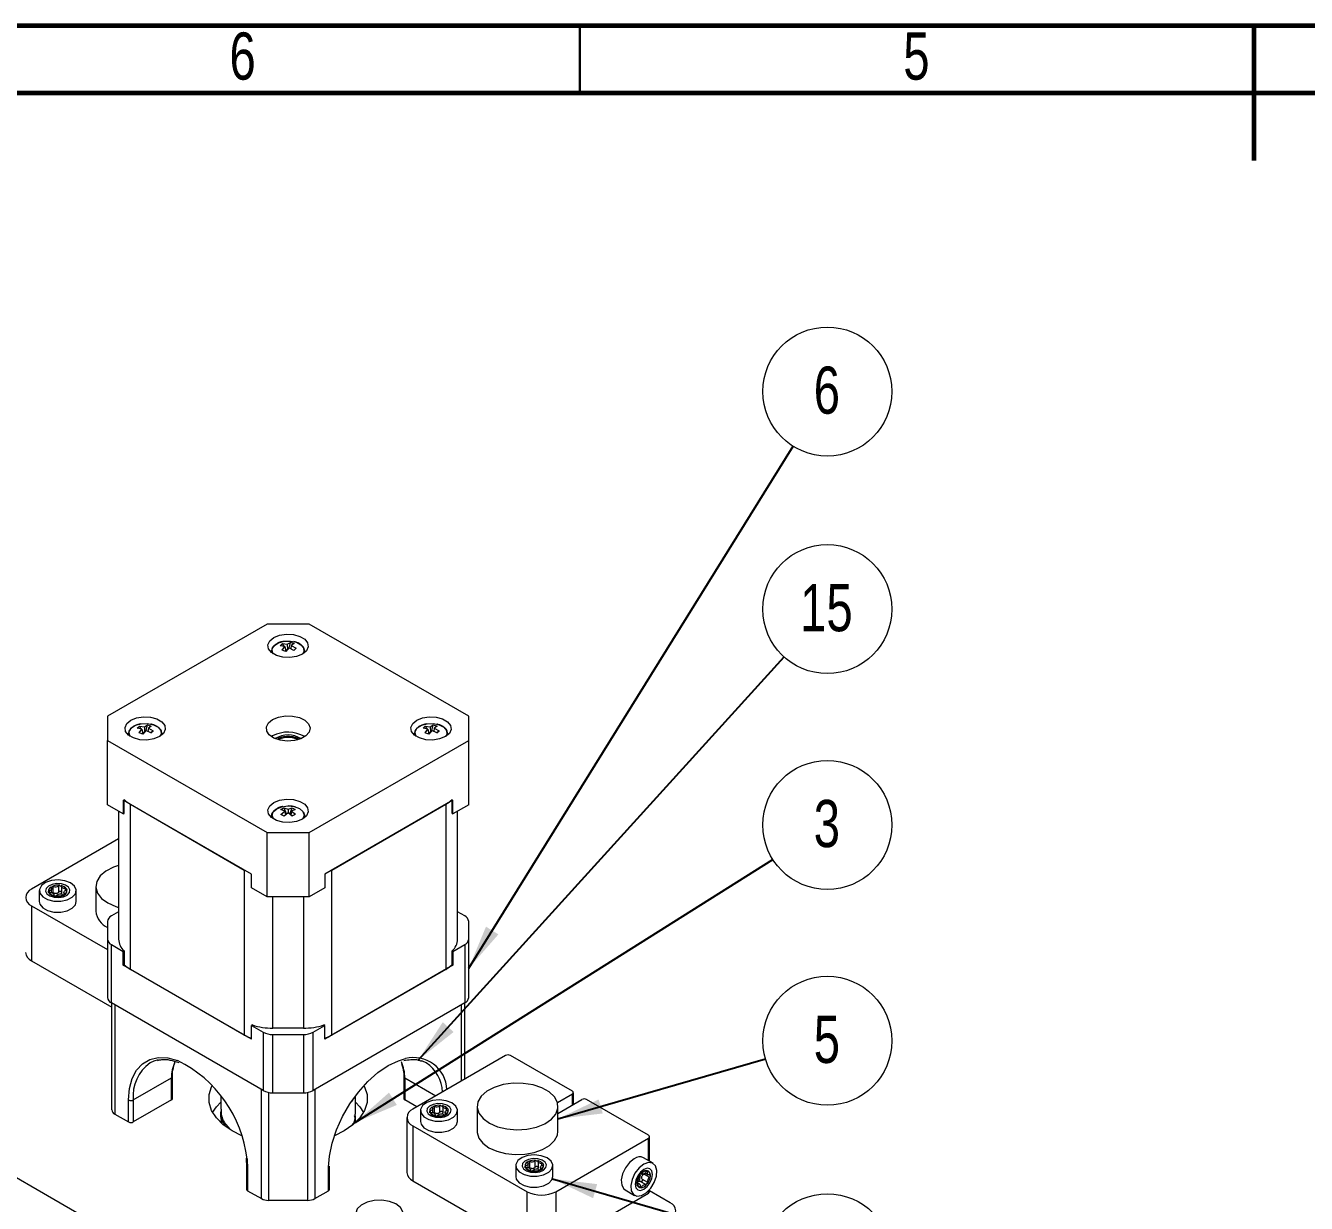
# Model space of a CAD drawing. Header units: millimetres. Extents: x 15 to 415, y 5 to 292.
# Drawn here: x 123.9 to 218.9, y 204.6 to 292 of the extents above; entities that cross this region are included whole.
import ezdxf

# ---------------------------------------------------------------- set-up
doc = ezdxf.new("R2010")
doc.units = ezdxf.units.MM
doc.styles.add('SLDTEXTSTYLE0', font='TXT', dxfattribs={"width": 0.75})
doc.dimstyles.new('SLDDIMSTYLE0', dxfattribs={"dimtxt": 0.18, "dimasz": 3.302, "dimexe": 0, "dimexo": 0.0625, "dimgap": 0, "dimtad": 0, "dimtih": 1, "dimtoh": 1, "dimdec": 0, "dimrnd": 1e-09, "dimzin": 0, "dimdsep": 46, "dimtxsty": 'Standard', "dimsah": 1, "dimcen": 0.09, "dimadec": 0, "dimazin": 0, "dimtfac": 3.302, "dimtdec": 0, "dimtofl": 0, "dimtmove": 0, "dimatfit": 3, "dimfxl": 1, "dimfrac": 2, "dimtolj": 1, "dimtzin": 0, "dimarcsym": 0})

# ---------------------------------------------------------------- blocks, each defined once
blk = doc.blocks.new('SW_NOTE_2')
at = {"color": 0, "linetype": 'Continuous', "lineweight": 0}
blk.add_circle((2.527, 4.065), 4.786, dxfattribs=at)
at = {"color": 0, "linetype": 'Continuous', "lineweight": 0, "insert": (2.492, 5.92), "char_height": 3.5, "attachment_point": 2, "style": 'SLDTEXTSTYLE0'}
blk.add_mtext('6', dxfattribs=at)
blk = doc.blocks.new('SW_NOTE_3')
at = {"color": 0, "linetype": 'Continuous', "lineweight": 0}
blk.add_circle((3.215, 3.545), 4.786, dxfattribs=at)
at = {"color": 0, "linetype": 'Continuous', "lineweight": 0, "insert": (3.145, 5.4), "char_height": 3.5, "attachment_point": 2, "style": 'SLDTEXTSTYLE0'}
blk.add_mtext('15', dxfattribs=at)
blk = doc.blocks.new('SW_NOTE_4')
at = {"color": 0, "linetype": 'Continuous', "lineweight": 0}
blk.add_circle((4.048, 2.552), 4.786, dxfattribs=at)
at = {"color": 0, "linetype": 'Continuous', "lineweight": 0, "insert": (4.013, 4.408), "char_height": 3.5, "attachment_point": 2, "style": 'SLDTEXTSTYLE0'}
blk.add_mtext('3', dxfattribs=at)
blk = doc.blocks.new('SW_NOTE_5')
at = {"color": 0, "linetype": 'Continuous', "lineweight": 0}
blk.add_circle((4.597, 1.332), 4.786, dxfattribs=at)
at = {"color": 0, "linetype": 'Continuous', "lineweight": 0, "insert": (4.562, 3.187), "char_height": 3.5, "attachment_point": 2, "style": 'SLDTEXTSTYLE0'}
blk.add_mtext('5', dxfattribs=at)
blk = doc.blocks.new('SW_NOTE_6')
at = {"color": 0, "linetype": 'Continuous', "lineweight": 0}
blk.add_circle((4.597, -1.33), 4.786, dxfattribs=at)
at = {"color": 0, "linetype": 'Continuous', "lineweight": 0, "insert": (4.527, 0.525), "char_height": 3.5, "attachment_point": 2, "style": 'SLDTEXTSTYLE0'}
blk.add_mtext('22', dxfattribs=at)

msp = doc.modelspace()

# ---------------------------------------------------------------- linework, layer by layer
at = {"color": 7, "linetype": 'Continuous', "lineweight": 60}
for p, q in [((15, 292), (415, 292)), ((215, 292), (215, 282)), ((20, 287), (410, 287))]:
    msp.add_line(p, q, dxfattribs=at)
at = {"color": 7, "linetype": 'Continuous', "lineweight": 30}
msp.add_line((165, 292), (165, 287), dxfattribs=at)
at = {"color": 7, "linetype": 'Continuous', "lineweight": 15}
for p, q in [((141.788, 247.575), (129.943, 240.737)), ((144.898, 247.575), (141.788, 247.575)), ((156.743, 240.737), (144.898, 247.575)), ((143.283, 246.087), (143.508, 246.226)), ((143.409, 245.81), (143.508, 246.226)), ((142.13, 245.614), (142.04, 245.533)), ((142.093, 245.544), (142.098, 245.61)), ((142.093, 245.544), (142.093, 245.483)), ((142.748, 245.977), (142.916, 246.14)), ((143.106, 245.915), (142.748, 245.977)), ((142.897, 245.636), (143.106, 245.915)), ((142.916, 246.14), (143.283, 246.087)), ((142.916, 246.14), (143.031, 245.928)), ((143.106, 245.915), (143.18, 245.54)), ((143.145, 245.718), (143.216, 245.585)), ((143.403, 245.813), (143.178, 245.539)), ((143.283, 246.087), (143.301, 245.688)), ((143.77, 245.625), (143.403, 245.813)), ((143.581, 245.984), (143.536, 245.745)), ((143.789, 246.129), (143.581, 245.984)), ((143.581, 245.984), (143.938, 245.787)), ((143.764, 245.628), (143.938, 245.787)), ((143.938, 245.787), (143.77, 245.625)), ((144.593, 245.564), (144.593, 245.544)), ((144.593, 245.483), (144.593, 245.544)), ((144.646, 245.533), (144.596, 245.581)), ((129.943, 240.737), (129.943, 238.941)), ((156.743, 238.941), (156.743, 240.737)), ((132.141, 239.854), (132.309, 240.017)), ((132.499, 239.792), (132.141, 239.854)), ((132.29, 239.513), (132.499, 239.792)), ((132.309, 240.017), (132.677, 239.964)), ((132.309, 240.017), (132.424, 239.805)), ((132.499, 239.792), (132.573, 239.417)), ((132.538, 239.595), (132.61, 239.462)), ((132.796, 239.689), (132.572, 239.416)), ((132.677, 239.964), (132.901, 240.103)), ((132.677, 239.964), (132.694, 239.565)), ((133.164, 239.502), (132.796, 239.689)), ((132.802, 239.686), (132.901, 240.103)), ((132.974, 239.861), (132.929, 239.621)), ((133.183, 240.006), (132.974, 239.861)), ((132.974, 239.861), (133.332, 239.664)), ((133.157, 239.505), (133.332, 239.664)), ((133.332, 239.664), (133.164, 239.502)), ((152.736, 239.491), (152.646, 239.41)), ((153.355, 239.854), (153.523, 240.017)), ((153.712, 239.792), (153.355, 239.854)), ((153.504, 239.513), (153.712, 239.792)), ((153.523, 240.017), (153.89, 239.964)), ((153.523, 240.017), (153.637, 239.805)), ((153.712, 239.792), (153.786, 239.417)), ((153.751, 239.595), (153.823, 239.462)), ((154.01, 239.689), (153.785, 239.416)), ((153.89, 239.964), (154.115, 240.103)), ((153.89, 239.964), (153.907, 239.565)), ((154.377, 239.502), (154.01, 239.689)), ((154.016, 239.686), (154.115, 240.103)), ((154.187, 239.861), (154.143, 239.621)), ((154.396, 240.006), (154.187, 239.861)), ((154.187, 239.861), (154.545, 239.664)), ((154.37, 239.505), (154.545, 239.664)), ((154.545, 239.664), (154.377, 239.502)), ((129.943, 238.941), (141.788, 232.103)), ((129.943, 234.164), (129.943, 238.941)), ((131.489, 239.462), (131.433, 239.41)), ((131.487, 239.42), (131.492, 239.487)), ((131.487, 239.42), (131.487, 239.36)), ((133.986, 239.441), (133.987, 239.42)), ((133.987, 239.36), (133.987, 239.42)), ((134.04, 239.41), (133.989, 239.458)), ((142.194, 239.277), (142.112, 239.227)), ((144.898, 232.103), (156.743, 238.941)), ((152.7, 239.42), (152.705, 239.487)), ((152.7, 239.42), (152.7, 239.36)), ((155.199, 239.441), (155.2, 239.42)), ((155.2, 239.36), (155.2, 239.42)), ((155.253, 239.41), (155.202, 239.458)), ((156.743, 234.164), (156.743, 238.941)), ((131.11, 233.491), (129.943, 234.164)), ((140.621, 229.021), (131.11, 234.511)), ((131.11, 234.511), (131.11, 233.491)), ((131.178, 233.53), (131.178, 234.472)), ((131.642, 234.205), (140.09, 229.328)), ((131.642, 221.956), (131.642, 234.205)), ((143.098, 233.702), (142.803, 233.809)), ((143.033, 233.944), (143.341, 233.845)), ((143.033, 233.944), (143.222, 233.465)), ((143.341, 233.845), (143.643, 233.948)), ((143.341, 233.845), (143.341, 233.559)), ((143.461, 233.474), (143.643, 233.948)), ((143.877, 233.815), (143.588, 233.705)), ((143.643, 233.948), (143.877, 233.815)), ((155.576, 234.511), (146.065, 229.021)), ((146.597, 229.328), (155.045, 234.205)), ((155.045, 234.205), (155.045, 221.956)), ((155.509, 233.53), (155.509, 234.472)), ((155.576, 233.491), (155.576, 234.511)), ((156.743, 234.164), (155.576, 233.491)), ((130.763, 233.691), (130.763, 224.202)), ((131.11, 233.491), (131.178, 233.53)), ((142.077, 233.322), (142.04, 233.287)), ((142.093, 233.297), (142.093, 233.237)), ((142.809, 233.457), (143.098, 233.702)), ((143.043, 233.324), (142.809, 233.457)), ((143.346, 233.562), (143.043, 233.324)), ((143.098, 233.702), (143.156, 233.413)), ((143.654, 233.328), (143.346, 233.562)), ((143.588, 233.705), (143.532, 233.421)), ((143.588, 233.705), (143.883, 233.463)), ((144.593, 233.237), (144.593, 233.297)), ((144.593, 233.297), (144.593, 233.28)), ((144.646, 233.287), (144.596, 233.335)), ((155.509, 233.53), (155.576, 233.491)), ((155.923, 224.202), (155.923, 233.691)), ((141.788, 232.103), (144.898, 232.103)), ((141.788, 227.327), (141.788, 232.103)), ((144.898, 227.327), (144.898, 232.103)), ((130.763, 231.635), (124.304, 227.906)), ((140.09, 229.328), (140.09, 217.08)), ((146.597, 217.08), (146.597, 229.328)), ((125.828, 228.072), (125.828, 228.117)), ((125.918, 227.641), (125.918, 228.106)), ((126.32, 227.693), (126.32, 228.159)), ((126.393, 228.191), (126.393, 228.146)), ((126.507, 228.126), (126.507, 228.171)), ((126.534, 228.104), (126.534, 227.632)), ((129.082, 228.111), (129.082, 226.273)), ((140.621, 228), (140.621, 229.021)), ((146.065, 229.021), (146.065, 228)), ((124.873, 227.804), (124.873, 226.988)), ((125.562, 227.804), (125.562, 227.759)), ((125.569, 227.705), (125.569, 227.75)), ((125.595, 227.683), (125.595, 227.638)), ((125.74, 228.07), (125.74, 228.034)), ((125.793, 227.651), (125.793, 227.935)), ((125.963, 227.469), (125.963, 227.504)), ((125.99, 227.393), (125.99, 227.437)), ((126.103, 227.417), (126.103, 227.372)), ((126.669, 227.447), (126.669, 227.492)), ((126.704, 227.468), (126.669, 227.473)), ((126.704, 227.674), (126.704, 227.457)), ((126.757, 227.538), (126.757, 227.493)), ((126.902, 227.925), (126.902, 227.88)), ((126.934, 227.759), (126.934, 227.804)), ((127.623, 226.988), (127.623, 227.804)), ((141.788, 227.327), (140.621, 228)), ((144.898, 227.327), (141.788, 227.327)), ((146.065, 228), (144.898, 227.327)), ((124.304, 226.682), (129.943, 223.426)), ((124.304, 226.682), (124.304, 222.599)), ((127.562, 226.753), (127.623, 226.988)), ((130.763, 226.227), (130.236, 225.922)), ((156.45, 225.922), (155.923, 226.227)), ((129.943, 225.514), (129.943, 224.197)), ((156.743, 224.197), (156.743, 225.514)), ((129.943, 224.197), (129.943, 219.869)), ((130.236, 223.789), (131.11, 223.284)), ((130.236, 219.461), (130.236, 223.789)), ((155.576, 223.284), (156.45, 223.789)), ((156.45, 223.789), (156.45, 219.461)), ((156.743, 219.869), (156.743, 224.197)), ((124.304, 222.599), (130.262, 219.159)), ((131.11, 223.284), (131.178, 223.323)), ((131.11, 222.263), (131.11, 223.284)), ((131.178, 223.323), (131.178, 222.302)), ((155.509, 223.323), (155.576, 223.284)), ((155.509, 222.302), (155.509, 223.323)), ((155.576, 223.284), (155.576, 222.263)), ((131.11, 222.263), (131.178, 222.302)), ((140.621, 216.773), (131.11, 222.263)), ((140.09, 217.08), (131.642, 221.956)), ((155.576, 222.263), (146.065, 216.773)), ((155.045, 221.956), (146.597, 217.08)), ((155.509, 222.302), (155.576, 222.263)), ((141.495, 212.961), (130.236, 219.461)), ((130.262, 211.521), (130.262, 219.446)), ((156.45, 219.461), (145.191, 212.961)), ((156.425, 219.446), (156.425, 213.791)), ((140.689, 217.832), (140.621, 217.793)), ((140.621, 217.793), (141.495, 217.289)), ((140.621, 216.773), (140.621, 217.793)), ((145.191, 217.289), (146.065, 217.793)), ((146.065, 217.793), (145.998, 217.832)), ((146.065, 216.773), (146.065, 217.793)), ((141.495, 217.289), (141.495, 212.961)), ((142.202, 217.12), (144.484, 217.12)), ((142.202, 212.792), (142.202, 217.12)), ((144.476, 217.593), (142.211, 217.593)), ((144.484, 217.12), (144.484, 212.792)), ((145.191, 212.961), (145.191, 217.289)), ((107.333, 215.658), (149.053, 191.574)), ((159.484, 215.557), (152.59, 211.577)), ((164.434, 212.904), (159.838, 215.557)), ((131.853, 212.261), (134.681, 213.893)), ((134.681, 212.26), (134.681, 213.893)), ((134.754, 212.362), (134.754, 213.995)), ((151.932, 213.995), (151.932, 212.362)), ((152.005, 213.893), (152.005, 212.26)), ((131.499, 210.628), (131.499, 212.261)), ((131.853, 212.261), (131.853, 210.628)), ((134.681, 212.26), (131.853, 210.628)), ((138.343, 212.576), (138.343, 211.578)), ((142.202, 212.792), (144.484, 212.792)), ((148.118, 212.235), (148.034, 212.137)), ((148.343, 211.209), (148.343, 212.576)), ((152.889, 211.75), (152.005, 212.26)), ((164.434, 212.7), (163.329, 212.061)), ((163.368, 211.268), (165.141, 212.291)), ((164.507, 211.925), (164.507, 212.802)), ((170.091, 209.638), (165.495, 212.291)), ((130.481, 211.215), (131.499, 210.628)), ((138.343, 211.455), (138.343, 210.841)), ((148.343, 210.582), (148.343, 211.087)), ((153.159, 211.475), (153.159, 210.659)), ((153.848, 211.475), (153.848, 211.43)), ((153.855, 211.376), (153.855, 211.421)), ((153.881, 211.354), (153.881, 211.309)), ((154.026, 211.741), (154.026, 211.704)), ((154.079, 211.322), (154.079, 211.605)), ((154.114, 211.743), (154.114, 211.788)), ((154.204, 211.311), (154.204, 211.777)), ((154.249, 211.14), (154.249, 211.175)), ((154.276, 211.063), (154.276, 211.108)), ((154.389, 211.088), (154.389, 211.043)), ((154.606, 211.364), (154.606, 211.829)), ((154.68, 211.862), (154.68, 211.817)), ((154.793, 211.797), (154.793, 211.842)), ((154.82, 211.775), (154.82, 211.302)), ((154.955, 211.117), (154.955, 211.162)), ((154.99, 211.139), (154.955, 211.144)), ((154.99, 211.345), (154.99, 211.128)), ((155.043, 211.209), (155.043, 211.164)), ((155.188, 211.596), (155.188, 211.551)), ((155.22, 211.43), (155.22, 211.475)), ((155.909, 210.659), (155.909, 211.475)), ((157.368, 211.781), (157.368, 209.944)), ((163.368, 209.944), (163.368, 211.781)), ((138.343, 210.719), (138.343, 210.582)), ((138.433, 210.573), (138.397, 210.844)), ((152.151, 210.965), (152.151, 206.882)), ((152.59, 210.352), (161.075, 205.454)), ((152.59, 210.352), (152.59, 206.27)), ((155.848, 210.424), (155.909, 210.659)), ((163.197, 205.454), (170.091, 209.434)), ((170.164, 207.713), (170.164, 209.536)), ((140.222, 207.94), (140.265, 207.26)), ((140.265, 207.26), (140.265, 205.627)), ((146.422, 207.26), (146.425, 207.347)), ((146.422, 205.627), (146.422, 207.26)), ((160.231, 207.393), (160.231, 206.576)), ((160.92, 207.393), (160.92, 207.348)), ((160.926, 207.294), (160.926, 207.339)), ((160.952, 207.272), (160.952, 207.227)), ((161.097, 207.659), (161.097, 207.622)), ((161.15, 207.24), (161.15, 207.523)), ((161.185, 207.661), (161.185, 207.706)), ((161.275, 207.229), (161.275, 207.695)), ((161.677, 207.282), (161.677, 207.747)), ((161.751, 207.78), (161.751, 207.735)), ((161.864, 207.715), (161.864, 207.76)), ((161.891, 207.693), (161.891, 207.22)), ((162.061, 207.263), (162.061, 207.046)), ((162.259, 207.514), (162.259, 207.469)), ((162.292, 207.348), (162.292, 207.393)), ((162.981, 206.576), (162.981, 207.393)), ((170.425, 207.563), (169.718, 207.971)), ((140.338, 207.158), (140.338, 205.525)), ((146.348, 205.525), (146.348, 207.158)), ((152.59, 206.27), (161.075, 201.371)), ((161.32, 207.058), (161.32, 207.093)), ((161.347, 206.981), (161.347, 207.026)), ((161.461, 207.006), (161.461, 206.961)), ((162.026, 207.035), (162.026, 207.08)), ((162.061, 207.057), (162.026, 207.062)), ((162.114, 207.127), (162.114, 207.082)), ((162.919, 206.342), (162.981, 206.576)), ((169.459, 206.671), (169.42, 206.693)), ((169.493, 206.784), (169.532, 206.761)), ((169.581, 206.769), (169.6, 206.758)), ((169.618, 206.385), (170.021, 206.152)), ((169.764, 206.761), (170.167, 206.528)), ((169.831, 206.853), (170.068, 206.716)), ((169.942, 206.998), (169.904, 207.021)), ((169.976, 207.014), (170.015, 206.992)), ((170.08, 206.966), (170.041, 206.989)), ((170.182, 206.625), (170.221, 206.602)), ((170.221, 206.7), (170.193, 206.715)), ((140.338, 205.525), (141.356, 204.937)), ((145.331, 204.937), (146.348, 205.525)), ((161.075, 201.371), (161.075, 205.454)), ((163.197, 205.454), (163.197, 201.371)), ((163.197, 201.371), (170.091, 205.351)), ((168.343, 205.589), (169.05, 205.181)), ((169.407, 206.028), (169.21, 206.141)), ((169.215, 206.164), (169.254, 206.142)), ((169.254, 206.044), (169.215, 206.067)), ((169.221, 206.135), (169.235, 206.153)), ((169.355, 205.8), (169.394, 205.778)), ((169.875, 205.986), (169.468, 206.221)), ((169.532, 205.746), (169.493, 205.768)), ((169.904, 206.005), (169.942, 205.983)), ((170.015, 206.074), (169.976, 206.096)), ((170.164, 205.453), (170.164, 205.61)), ((171.68, 204.637), (170.164, 205.512)), ((144.8, 204.811), (141.886, 204.811))]:
    msp.add_line(p, q, dxfattribs=at)
at = {"color": 8, "linetype": 'Continuous', "lineweight": 15}
for p, q in [((142.098, 245.479), (142.093, 245.544)), ((144.593, 245.544), (144.588, 245.479)), ((131.492, 239.356), (131.487, 239.42)), ((133.987, 239.42), (133.982, 239.356)), ((152.705, 239.356), (152.7, 239.42)), ((155.2, 239.42), (155.195, 239.356)), ((144.593, 233.28), (144.588, 233.233)), ((125.631, 227.669), (125.631, 227.79)), ((125.961, 227.475), (125.961, 227.488)), ((126.744, 227.48), (126.744, 227.591)), ((126.816, 227.802), (126.816, 227.946)), ((142.211, 217.593), (142.211, 227.327)), ((144.476, 227.327), (144.476, 217.593)), ((130.481, 219.319), (130.481, 211.215)), ((156.205, 213.664), (156.205, 219.319)), ((152.005, 213.893), (154.304, 212.566)), ((141.356, 204.937), (141.356, 213.042)), ((145.331, 213.042), (145.331, 204.937)), ((141.886, 212.822), (141.886, 204.811)), ((144.8, 204.811), (144.8, 212.822)), ((164.434, 211.883), (164.434, 212.7)), ((153.917, 211.34), (153.917, 211.461)), ((154.247, 211.146), (154.247, 211.159)), ((155.03, 211.151), (155.03, 211.262)), ((155.102, 211.473), (155.102, 211.616)), ((170.091, 207.756), (170.091, 209.434)), ((140.296, 207.886), (140.338, 207.158)), ((146.348, 207.158), (146.349, 207.269)), ((160.988, 207.258), (160.988, 207.379)), ((162.101, 207.069), (162.101, 207.18)), ((162.173, 207.391), (162.173, 207.534)), ((161.318, 207.064), (161.318, 207.077)), ((169.584, 206.768), (169.591, 206.764)), ((169.918, 206.979), (170.021, 206.92)), ((169.207, 206.09), (169.308, 206.032)), ((169.463, 205.886), (169.591, 205.812)), ((170.091, 205.351), (170.091, 205.53))]:
    msp.add_line(p, q, dxfattribs=at)
at = {"color": 7, "linetype": 'Continuous', "lineweight": 15, "flags": 128}
for points in [[(142.283, 246.574), (142.709, 246.747), (143.212, 246.825), (143.731, 246.798), (144.204, 246.671), (144.572, 246.459), (144.792, 246.186), (144.837, 245.887), (144.703, 245.596), (144.404, 245.35), (143.977, 245.177), (143.474, 245.099), (142.955, 245.126), (142.483, 245.253), (142.114, 245.465), (141.894, 245.738), (141.849, 246.038), (141.984, 246.328), (142.283, 246.574)], [(142.254, 245.367), (142.19, 245.474), (142.167, 245.742), (142.322, 245.994), (142.634, 246.193), (143.053, 246.308), (143.516, 246.321), (143.953, 246.231), (144.297, 246.052), (144.496, 245.81), (144.52, 245.542), (144.433, 245.367)], [(131.676, 240.451), (132.103, 240.624), (132.606, 240.702), (133.125, 240.675), (133.597, 240.548), (133.965, 240.336), (134.185, 240.063), (134.231, 239.764), (134.096, 239.473), (133.797, 239.227), (133.371, 239.054), (132.867, 238.976), (132.348, 239.003), (131.876, 239.13), (131.508, 239.342), (131.288, 239.615), (131.242, 239.914), (131.377, 240.205), (131.676, 240.451)], [(142.194, 240.502), (142.629, 240.682), (143.142, 240.77), (143.677, 240.757), (144.175, 240.645), (144.583, 240.445), (144.857, 240.18), (144.967, 239.878), (144.901, 239.571), (144.666, 239.294), (144.287, 239.076), (143.807, 238.94), (143.276, 238.902), (142.752, 238.965), (142.293, 239.123), (141.947, 239.359), (141.753, 239.646), (141.731, 239.955), (141.883, 240.251), (142.194, 240.502)], [(152.889, 240.451), (153.316, 240.624), (153.819, 240.702), (154.338, 240.675), (154.81, 240.548), (155.179, 240.336), (155.399, 240.063), (155.444, 239.764), (155.309, 239.473), (155.01, 239.227), (154.584, 239.054), (154.081, 238.976), (153.562, 239.003), (153.089, 239.13), (152.721, 239.342), (152.501, 239.615), (152.455, 239.914), (152.59, 240.205), (152.889, 240.451)], [(131.647, 239.244), (131.583, 239.351), (131.56, 239.619), (131.716, 239.871), (132.027, 240.07), (132.446, 240.185), (132.91, 240.198), (133.347, 240.108), (133.691, 239.929), (133.89, 239.687), (133.913, 239.419), (133.826, 239.244)], [(152.86, 239.244), (152.797, 239.351), (152.773, 239.619), (152.929, 239.871), (153.24, 240.07), (153.659, 240.185), (154.123, 240.198), (154.56, 240.108), (154.904, 239.929), (155.103, 239.687), (155.126, 239.419), (155.039, 239.244)], [(142.283, 234.328), (142.709, 234.501), (143.212, 234.579), (143.731, 234.552), (144.204, 234.425), (144.572, 234.213), (144.792, 233.94), (144.837, 233.64), (144.703, 233.35), (144.404, 233.104), (143.977, 232.931), (143.474, 232.853), (142.955, 232.879), (142.483, 233.007), (142.114, 233.219), (141.894, 233.492), (141.849, 233.791), (141.984, 234.082), (142.283, 234.328)], [(142.254, 233.121), (142.249, 233.127), (142.154, 233.389), (142.24, 233.652), (142.494, 233.876), (142.877, 234.027), (143.331, 234.082), (143.787, 234.033), (144.176, 233.886)], [(144.176, 233.886), (144.437, 233.665), (144.532, 233.403), (144.446, 233.14), (144.433, 233.121)], [(130.763, 229.666), (130.386, 229.539), (129.824, 229.251), (129.404, 228.891), (129.152, 228.482), (129.084, 228.05), (129.204, 227.621), (129.506, 227.223), (129.969, 226.881), (130.565, 226.617), (130.763, 226.555)], [(127.562, 227.57), (127.62, 227.86), (127.493, 228.142), (127.198, 228.379), (126.774, 228.538), (126.28, 228.598), (125.781, 228.551), (125.345, 228.403), (125.032, 228.174), (124.883, 227.895), (124.918, 227.604), (125.133, 227.34), (125.498, 227.139), (125.965, 227.028), (126.47, 227.021), (126.946, 227.12), (127.327, 227.312), (127.562, 227.57)], [(127.111, 227.65), (127.148, 227.853), (127.047, 228.048), (126.825, 228.206), (126.515, 228.302), (126.165, 228.323), (125.827, 228.265), (125.553, 228.137), (125.386, 227.958), (125.349, 227.756), (125.45, 227.561), (125.672, 227.403), (125.982, 227.306), (126.332, 227.285), (126.67, 227.343), (126.943, 227.471), (127.111, 227.65)], [(126.816, 227.946), (126.758, 227.948), (126.702, 227.958), (126.651, 227.974), (126.608, 227.996), (126.573, 228.023), (126.548, 228.054), (126.536, 228.087), (126.536, 228.12)], [(125.562, 227.759), (125.563, 227.748), (125.569, 227.705)], [(125.753, 228.017), (125.778, 227.987), (125.791, 227.954), (125.792, 227.921), (125.781, 227.888), (125.758, 227.857), (125.724, 227.829), (125.681, 227.807), (125.631, 227.79)], [(125.681, 227.663), (125.739, 227.66), (125.795, 227.651), (125.845, 227.634), (125.889, 227.612), (125.924, 227.585), (125.948, 227.555), (125.961, 227.522), (125.961, 227.488)], [(126.744, 227.591), (126.719, 227.622), (126.706, 227.654), (126.705, 227.688), (126.716, 227.721), (126.739, 227.752), (126.773, 227.779), (126.816, 227.802), (126.866, 227.819)], [(124.873, 226.988), (124.918, 226.788), (125.133, 226.524), (125.498, 226.322), (125.965, 226.211), (126.47, 226.204), (126.946, 226.304), (127.327, 226.495), (127.562, 226.753)], [(133.698, 215.238), (133.368, 215.139), (133.096, 215.008)], [(146.349, 207.269), (146.416, 208.083), (146.615, 209.057), (146.94, 210.052), (147.382, 211.035), (147.927, 211.979), (148.558, 212.853), (149.256, 213.632), (150, 214.292), (150.768, 214.813), (151.535, 215.178), (152.057, 215.335)], [(153.591, 215.008), (153.318, 215.139), (153.212, 215.177)], [(139.905, 209.612), (139.189, 209.964), (138.531, 210.417), (138.019, 210.929), (137.668, 211.485), (137.491, 212.067), (137.491, 212.658), (137.668, 213.24), (137.715, 213.335)], [(148.971, 213.335), (149.018, 213.24), (149.196, 212.658), (149.196, 212.067), (149.018, 211.485), (148.668, 210.929), (148.156, 210.417), (147.497, 209.964), (146.782, 209.612)], [(158.881, 210.277), (159.576, 210.111), (160.32, 210.05), (161.068, 210.097), (161.771, 210.251), (162.386, 210.5), (162.875, 210.83), (163.206, 211.22), (163.359, 211.645), (163.324, 212.079), (163.103, 212.494), (162.71, 212.864), (162.17, 213.166), (161.517, 213.381), (160.792, 213.496), (160.04, 213.503), (159.309, 213.402), (158.644, 213.199), (158.087, 212.907), (157.674, 212.544), (157.431, 212.133), (157.371, 211.7), (157.5, 211.273), (157.81, 210.877), (158.28, 210.538), (158.881, 210.277)], [(137.741, 211.342), (138.019, 211.754), (138.343, 212.102)], [(148.343, 212.102), (148.668, 211.754), (148.946, 211.342)], [(155.848, 211.241), (155.906, 211.53), (155.779, 211.813), (155.484, 212.049), (155.06, 212.209), (154.566, 212.269), (154.067, 212.222), (153.631, 212.074), (153.318, 211.845), (153.169, 211.566), (153.204, 211.275), (153.419, 211.011), (153.784, 210.81), (154.251, 210.698), (154.756, 210.692), (155.232, 210.791), (155.613, 210.982), (155.848, 211.241)], [(155.397, 211.321), (155.434, 211.523), (155.333, 211.718), (155.111, 211.876), (154.801, 211.973), (154.451, 211.994), (154.113, 211.936), (153.839, 211.808), (153.672, 211.629), (153.635, 211.427), (153.736, 211.232), (153.958, 211.074), (154.268, 210.977), (154.618, 210.956), (154.956, 211.014), (155.23, 211.142), (155.397, 211.321)], [(153.848, 211.43), (153.849, 211.419), (153.855, 211.376)], [(154.039, 211.688), (154.064, 211.658), (154.077, 211.625), (154.078, 211.592), (154.067, 211.559), (154.044, 211.528), (154.01, 211.5), (153.967, 211.478), (153.917, 211.461)], [(153.967, 211.334), (154.025, 211.331), (154.081, 211.321), (154.132, 211.305), (154.175, 211.283), (154.21, 211.256), (154.234, 211.225), (154.247, 211.193), (154.247, 211.159)], [(155.102, 211.616), (155.044, 211.619), (154.988, 211.629), (154.937, 211.645), (154.894, 211.667), (154.859, 211.694), (154.835, 211.725), (154.822, 211.757), (154.822, 211.791)], [(155.03, 211.262), (155.005, 211.292), (154.992, 211.325), (154.991, 211.359), (155.002, 211.392), (155.025, 211.422), (155.059, 211.45), (155.102, 211.473), (155.152, 211.489)], [(153.159, 210.659), (153.204, 210.459), (153.419, 210.195), (153.784, 209.993), (154.251, 209.882), (154.756, 209.875), (155.232, 209.974), (155.613, 210.166), (155.848, 210.424)], [(157.368, 209.944), (157.373, 209.843), (157.503, 209.431), (157.8, 209.049), (158.247, 208.72), (158.818, 208.461), (159.48, 208.29), (160.194, 208.215), (160.918, 208.242), (161.609, 208.367), (162.229, 208.586), (162.739, 208.883), (163.111, 209.243), (163.322, 209.643), (163.368, 209.944)], [(162.919, 207.159), (162.977, 207.448), (162.85, 207.731), (162.555, 207.967), (162.131, 208.127), (161.637, 208.187), (161.138, 208.139), (160.702, 207.992), (160.389, 207.763), (160.24, 207.484), (160.275, 207.193), (160.49, 206.929), (160.855, 206.728), (161.322, 206.616), (161.828, 206.61), (162.303, 206.709), (162.684, 206.9), (162.919, 207.159)], [(162.468, 207.239), (162.505, 207.441), (162.404, 207.636), (162.182, 207.794), (161.872, 207.891), (161.522, 207.912), (161.184, 207.854), (160.911, 207.726), (160.743, 207.547), (160.706, 207.345), (160.807, 207.15), (161.029, 206.992), (161.339, 206.895), (161.689, 206.874), (162.027, 206.932), (162.301, 207.06), (162.468, 207.239)], [(160.92, 207.348), (160.92, 207.337), (160.926, 207.294)], [(161.11, 207.606), (161.135, 207.576), (161.148, 207.543), (161.149, 207.509), (161.138, 207.477), (161.115, 207.446), (161.081, 207.418), (161.038, 207.396), (160.988, 207.379)], [(161.038, 207.252), (161.096, 207.249), (161.152, 207.239), (161.203, 207.223), (161.246, 207.201), (161.281, 207.174), (161.305, 207.143), (161.318, 207.111), (161.318, 207.077)], [(162.173, 207.534), (162.115, 207.537), (162.059, 207.547), (162.009, 207.563), (161.965, 207.585), (161.93, 207.612), (161.906, 207.643), (161.893, 207.675), (161.893, 207.709)], [(162.101, 207.18), (162.076, 207.21), (162.063, 207.243), (162.062, 207.277), (162.073, 207.31), (162.096, 207.34), (162.13, 207.368), (162.173, 207.39), (162.223, 207.407)], [(169.03, 207.903), (168.679, 207.624), (168.375, 207.232), (168.16, 206.778), (168.062, 206.325), (168.095, 205.933), (168.254, 205.656), (168.343, 205.589)], [(169.737, 207.495), (169.386, 207.216), (169.082, 206.824), (168.867, 206.37), (168.769, 205.917), (168.802, 205.525), (168.961, 205.248), (169.225, 205.122), (169.559, 205.165), (169.916, 205.372), (170.249, 205.713), (170.513, 206.143), (170.672, 206.605), (170.705, 207.035), (170.608, 207.375), (170.392, 207.58), (170.089, 207.622), (169.737, 207.495)], [(169.737, 207.109), (169.493, 206.912), (169.286, 206.633), (169.147, 206.314), (169.099, 206.003), (169.147, 205.749), (169.286, 205.59), (169.493, 205.55), (169.737, 205.635), (169.982, 205.832), (170.189, 206.111), (170.327, 206.43), (170.376, 206.741), (170.327, 206.995), (170.189, 207.154), (169.982, 207.194), (169.737, 207.109)], [(160.231, 206.576), (160.275, 206.377), (160.49, 206.113), (160.855, 205.911), (161.322, 205.8), (161.828, 205.793), (162.303, 205.892), (162.684, 206.084), (162.919, 206.342)], [(169.883, 206.932), (169.853, 206.882), (169.817, 206.838), (169.778, 206.8), (169.737, 206.772), (169.696, 206.753), (169.657, 206.746), (169.622, 206.749), (169.591, 206.764)], [(170.041, 206.989), (170.018, 207), (169.976, 207.014)], [(170.167, 206.712), (170.128, 206.704), (170.092, 206.707), (170.061, 206.721), (170.037, 206.745), (170.02, 206.779), (170.012, 206.82), (170.012, 206.868), (170.021, 206.92)], [(169.308, 206.032), (169.347, 206.04), (169.383, 206.037), (169.413, 206.024), (169.437, 205.999), (169.454, 205.965), (169.463, 205.924), (169.462, 205.876), (169.453, 205.824)], [(169.591, 205.812), (169.622, 205.862), (169.657, 205.906), (169.696, 205.944), (169.737, 205.972), (169.778, 205.991), (169.817, 205.999), (169.853, 205.995), (169.883, 205.98)], [(148.365, 203.849), (148.444, 203.52), (148.704, 203.223), (149.117, 202.991), (149.638, 202.849), (150.211, 202.813), (150.773, 202.885), (151.263, 203.059), (151.63, 203.316), (151.832, 203.628), (151.848, 203.96), (151.676, 204.277), (151.334, 204.545), (150.861, 204.735), (150.307, 204.825), (149.731, 204.807), (149.198, 204.682), (148.763, 204.464), (148.475, 204.175), (148.365, 203.849)]]:
    msp.add_lwpolyline(points, dxfattribs=at)
at = {"color": 8, "linetype": 'Continuous', "lineweight": 15, "flags": 128}
for points in [[(142.098, 233.233), (142.093, 233.29), (142.093, 233.296)], [(131.499, 212.261), (131.566, 213.108), (131.766, 213.852), (132.091, 214.47), (132.533, 214.944), (133.078, 215.259), (133.709, 215.405), (134.407, 215.378), (135.147, 215.18)]]:
    msp.add_lwpolyline(points, dxfattribs=at)
at = {"color": 7, "linetype": 'Continuous', "lineweight": 15}
for centre, radius, start, end in [((143.338, 237.117), 2.445, 59.64532, 117.9031), ((143.343, 237.567), 1.789, 57.73719, 122.26282), ((132.78, 236.216), 2.311, 226.09299, 240.47818), ((153.906, 236.216), 2.311, 299.52183, 313.90703), ((126.247, 227.112), 1.09, 82.30083, 112.6671), ((125.851, 227.934), 0.184, 68.66366, 97.28311), ((126.075, 228.468), 0.395, 246.59418, 308.37374), ((126.406, 228.066), 0.126, 95.523, 132.55571), ((126.484, 228.125), 0.0521, 355.28539, 63.3081), ((126.413, 227.58), 0.598, 35.21399, 80.94199), ((124.536, 227.294), 0.655, 110.78352, 249.21654), ((125.873, 227.793), 0.307, 115.59229, 188.0647), ((125.649, 227.693), 0.0985, 100.68251, 144.55497), ((126.084, 228.028), 0.598, 215.21345, 260.94252), ((125.675, 227.829), 0.166, 241.29517, 272.05403), ((126.084, 227.983), 0.598, 215.21345, 260.94252), ((125.78, 228.052), 0.0438, 154.8142, 231.5236), ((126.013, 227.484), 0.0521, 175.28456, 243.31042), ((126.249, 228.497), 1.09, 262.30055, 292.66738), ((126.091, 227.543), 0.126, 275.51856, 312.56004), ((126.249, 228.452), 1.09, 262.30055, 292.66738), ((126.422, 227.14), 0.395, 66.59461, 128.37339), ((126.646, 227.674), 0.184, 248.66184, 277.28493), ((126.717, 227.557), 0.0438, 334.81414, 51.51979), ((126.624, 227.815), 0.307, 295.59175, 8.06523), ((126.612, 227.782), 0.323, 296.53631, 355.93853), ((126.822, 227.78), 0.166, 61.29626, 92.05305), ((126.848, 227.915), 0.0985, 280.68123, 324.55625), ((130.525, 226.384), 1.447, 184.38823, 246.29291), ((130.444, 225.464), 0.503, 114.3747, 174.30521), ((156.243, 225.464), 0.503, 5.69475, 65.62533), ((130.444, 224.247), 0.503, 185.69482, 245.62534), ((132.005, 224.251), 1.243, 182.27032, 228.2673), ((154.681, 224.251), 1.243, 311.73281, 357.7296), ((156.243, 224.247), 0.503, 294.37485, 354.30507), ((124.615, 223.286), 0.754, 185.69493, 245.6252), ((132.78, 223.968), 2.311, 226.09299, 240.47818), ((153.906, 223.968), 2.311, 299.52183, 313.90703), ((130.444, 219.919), 0.503, 185.69482, 245.62534), ((156.243, 219.919), 0.503, 294.37485, 354.30507), ((142.182, 222.369), 4.777, 251.77908, 270.34107), ((144.504, 222.369), 4.777, 269.65897, 288.22091), ((141.74, 219.973), 3.331, 240.29913, 250.37359), ((142.173, 218.562), 1.443, 241.95975, 271.14411), ((144.513, 218.562), 1.443, 268.85591, 298.04021), ((144.946, 219.973), 3.331, 289.62633, 299.70087), ((131.081, 206.845), 9.273, 6.44489, 63.99696), ((159.661, 215.216), 0.384, 62.60982, 117.3903), ((142.173, 214.235), 1.443, 241.95975, 271.14411), ((144.513, 214.235), 1.443, 268.85591, 298.04021), ((164.395, 212.802), 0.109, 290.78307, 69.21619), ((131.676, 212.602), 0.384, 242.60969, 297.39031), ((134.629, 212.375), 0.126, 294.37449, 354.30543), ((152.057, 212.375), 0.126, 185.6931, 245.62752), ((165.318, 211.95), 0.384, 62.60998, 117.39002), ((130.637, 211.559), 0.377, 185.69481, 245.6253), ((152.822, 210.965), 0.655, 110.7834, 249.2166), ((154.159, 211.464), 0.307, 115.59196, 188.06502), ((153.935, 211.364), 0.0985, 100.68112, 144.55637), ((154.37, 211.699), 0.598, 215.21358, 260.94241), ((153.961, 211.499), 0.166, 241.29494, 272.0537), ((154.37, 211.654), 0.598, 215.21358, 260.94241), ((154.066, 211.722), 0.0438, 154.81315, 231.52232), ((154.534, 210.782), 1.09, 82.30056, 112.66736), ((154.137, 211.605), 0.184, 68.66375, 97.28376), ((154.361, 212.139), 0.395, 246.5945, 308.37316), ((154.299, 211.155), 0.0521, 175.28355, 243.31144), ((154.535, 212.168), 1.09, 262.30051, 292.6676), ((154.377, 211.214), 0.126, 275.52283, 312.55577), ((154.535, 212.123), 1.09, 262.30051, 292.6676), ((154.708, 210.811), 0.395, 66.59433, 128.37367), ((154.692, 211.737), 0.126, 95.51873, 132.55998), ((154.77, 211.795), 0.0521, 355.28539, 63.3081), ((154.699, 211.251), 0.598, 35.21385, 80.94212), ((154.932, 211.345), 0.184, 248.66231, 277.28521), ((155.003, 211.228), 0.0438, 334.8128, 51.52113), ((154.91, 211.486), 0.307, 295.59134, 8.06517), ((154.898, 211.453), 0.323, 296.53629, 355.93801), ((155.108, 211.451), 0.166, 61.29554, 92.05434), ((155.134, 211.586), 0.0985, 280.67946, 324.55592), ((131.676, 210.969), 0.384, 242.60969, 297.39031), ((170.052, 209.536), 0.109, 290.78398, 69.21602), ((161.23, 207.382), 0.307, 115.59196, 188.06502), ((161.006, 207.282), 0.0985, 100.68112, 144.55637), ((161.441, 207.617), 0.598, 215.2136, 260.94239), ((161.032, 207.417), 0.166, 241.29494, 272.0537), ((161.441, 207.572), 0.598, 215.2136, 260.94239), ((161.137, 207.64), 0.0438, 154.81315, 231.52232), ((161.605, 206.7), 1.09, 82.30069, 112.66724), ((161.208, 207.523), 0.184, 68.6628, 97.28397), ((161.432, 208.057), 0.395, 246.59462, 308.37329), ((161.763, 207.654), 0.126, 95.51873, 132.55998), ((161.841, 207.713), 0.0521, 355.28539, 63.3081), ((161.77, 207.169), 0.598, 35.21385, 80.94212), ((162.074, 207.146), 0.0438, 334.81519, 51.52107), ((161.981, 207.404), 0.307, 295.59208, 8.06491), ((161.969, 207.371), 0.323, 296.53706, 355.93778), ((162.179, 207.369), 0.166, 61.2965, 92.05339), ((162.205, 207.504), 0.0985, 280.68263, 324.55486), ((169.428, 207.393), 0.647, 63.39155, 127.91855), ((152.901, 206.957), 0.754, 185.69492, 245.6252), ((161.37, 207.073), 0.0521, 175.28456, 243.31042), ((161.607, 208.086), 1.09, 262.30069, 292.66723), ((161.448, 207.132), 0.126, 275.52283, 312.55577), ((161.607, 208.041), 1.09, 262.30069, 292.66723), ((161.779, 206.729), 0.395, 66.59433, 128.37367), ((162.003, 207.263), 0.184, 248.6627, 277.28407), ((170.279, 206.055), 1.07, 143.41933, 174.16935), ((170.318, 206.033), 1.07, 143.41933, 174.16935), ((169.071, 206.524), 0.388, 307.50841, 10.0805), ((169.57, 206.623), 0.12, 156.59996, 194.89179), ((169.991, 206.395), 0.632, 97.98206, 142.01256), ((170.03, 206.372), 0.632, 97.98206, 142.01256), ((169.564, 206.716), 0.0548, 59.54987, 125.25541), ((170.035, 206.855), 0.171, 122.95899, 153.14314), ((169.933, 206.949), 0.0929, 341.82979, 27.47447), ((169.927, 206.711), 0.294, 357.75138, 72.44987), ((169.156, 206.711), 1.07, 323.41933, 354.16935), ((170.403, 206.22), 0.388, 127.50839, 190.08026), ((170.186, 206.671), 0.045, 39.12132, 114.41252), ((170.047, 206.671), 0.187, 310.08853, 338.43669), ((140.39, 205.639), 0.126, 185.69462, 245.62531), ((146.297, 205.639), 0.126, 294.37402, 354.3059), ((162.136, 207.501), 2.306, 242.6097, 297.39028), ((169.527, 206.061), 0.311, 178.84147, 236.66932), ((169.428, 206.073), 0.187, 130.0875, 158.43693), ((169.289, 206.073), 0.045, 219.12107, 294.41495), ((169.548, 206.033), 0.294, 177.75138, 252.44987), ((169.542, 205.795), 0.093, 161.83164, 207.47262), ((169.444, 206.372), 0.632, 277.98204, 322.01258), ((169.439, 205.889), 0.171, 302.95939, 333.14334), ((169.911, 206.028), 0.0548, 239.55067, 305.25597), ((169.905, 206.121), 0.12, 336.59839, 14.89336), ((170.039, 205.466), 0.126, 294.37455, 354.3062), ((141.864, 205.893), 1.082, 241.95977, 271.14413), ((144.822, 205.893), 1.082, 268.85582, 298.04031), ((171.448, 204.025), 0.655, 290.78352, 69.21648)]:
    msp.add_arc(centre, radius, start, end, dxfattribs=at)
at = {"color": 8, "linetype": 'Continuous', "lineweight": 15}
for centre, radius, start, end in [((134.853, 212.558), 3.015, 125.6498, 185.66239), ((152.656, 212.932), 2.477, 2.58451, 104.00287), ((152.058, 212.73), 2.746, 2.57056, 56.05388), ((134.629, 214.008), 0.126, 294.41804, 353.80999), ((152.057, 214.008), 0.126, 186.18929, 245.58411), ((140.387, 207.271), 0.123, 184.63585, 246.33367), ((146.302, 207.269), 0.12, 292.73162, 356.1873)]:
    msp.add_arc(centre, radius, start, end, dxfattribs=at)
for major_axis, start_param, end_param in [((8.662, 0.15), 2.886746, 3.131798), ((8.662, -0.15), 0.009795, 0.25491)]:
    msp.add_ellipse((143.343, 213.995), major_axis=major_axis, ratio=0.565483, start_param=start_param, end_param=end_param, dxfattribs=at)
at = {"color": 7, "linetype": 'Continuous', "lineweight": 15}
for points, knots in [([(143.025, 246.292), (142.977, 246.288), (142.872, 246.279), (142.692, 246.22), (142.488, 246.132), (142.297, 245.992), (142.152, 245.823), (142.121, 245.689), (142.106, 245.625)], [0, 0, 0, 0, 0.096945, 0.216887, 0.411414, 0.604814, 0.810051, 1, 1, 1, 1]), ([(143.508, 246.226), (143.556, 246.213), (143.652, 246.188), (143.744, 246.148), (143.789, 246.129)], [0, 0, 0, 0, 0.5, 1, 1, 1, 1]), ([(144.578, 245.569), (144.573, 245.635), (144.562, 245.785), (144.409, 245.977), (144.208, 246.125), (143.991, 246.226), (143.84, 246.264), (143.765, 246.283)], [0, 0, 0, 0, 0.193373, 0.440769, 0.659327, 0.831953, 1, 1, 1, 1]), ([(143.178, 245.539), (143.13, 245.556), (143.034, 245.591), (142.943, 245.621), (142.897, 245.636)], [0, 0, 0, 0, 0.5, 1, 1, 1, 1]), ([(132.418, 240.169), (132.371, 240.165), (132.265, 240.156), (132.086, 240.097), (131.882, 240.009), (131.69, 239.868), (131.546, 239.7), (131.514, 239.566), (131.499, 239.501)], [0, 0, 0, 0, 0.096944, 0.216887, 0.411413, 0.604814, 0.810052, 1, 1, 1, 1]), ([(132.572, 239.416), (132.524, 239.433), (132.428, 239.468), (132.336, 239.498), (132.29, 239.513)], [0, 0, 0, 0, 0.499999, 1, 1, 1, 1]), ([(132.901, 240.103), (132.949, 240.09), (133.045, 240.064), (133.137, 240.025), (133.183, 240.006)], [0, 0, 0, 0, 0.500001, 1, 1, 1, 1]), ([(133.971, 239.446), (133.966, 239.512), (133.955, 239.662), (133.802, 239.854), (133.601, 240.001), (133.385, 240.102), (133.233, 240.141), (133.159, 240.16)], [0, 0, 0, 0, 0.193373, 0.440769, 0.659326, 0.831953, 1, 1, 1, 1]), ([(153.631, 240.169), (153.584, 240.165), (153.478, 240.156), (153.299, 240.097), (153.095, 240.009), (152.904, 239.868), (152.759, 239.7), (152.727, 239.566), (152.712, 239.501)], [0, 0, 0, 0, 0.096945, 0.216887, 0.411414, 0.604814, 0.810051, 1, 1, 1, 1]), ([(153.785, 239.416), (153.737, 239.433), (153.641, 239.468), (153.549, 239.498), (153.504, 239.513)], [0, 0, 0, 0, 0.5, 1, 1, 1, 1]), ([(154.115, 240.103), (154.163, 240.09), (154.259, 240.064), (154.35, 240.025), (154.396, 240.006)], [0, 0, 0, 0, 0.4999983, 1, 1, 1, 1]), ([(155.185, 239.446), (155.18, 239.512), (155.168, 239.662), (155.015, 239.854), (154.814, 240.001), (154.598, 240.102), (154.447, 240.141), (154.372, 240.16)], [0, 0, 0, 0, 0.1933734, 0.440769, 0.6593269, 0.831953, 1, 1, 1, 1]), ([(143.343, 239.237), (143.188, 239.227), (142.974, 239.212), (142.725, 239.139), (142.634, 239.092), (142.588, 239.069)], [0, 0, 0, 0, 0.5723448, 0.7888918, 1, 1, 1, 1]), ([(144.152, 239.047), (144.151, 239.048), (144.095, 239.088), (143.946, 239.141), (143.681, 239.22), (143.468, 239.231), (143.343, 239.237)], [0, 0, 0, 0, 0.0054582, 0.2763824, 0.5753383, 1, 1, 1, 1]), ([(142.947, 234.037), (142.926, 234.035), (142.847, 234.027), (142.693, 233.972), (142.489, 233.886), (142.294, 233.745), (142.156, 233.568), (142.081, 233.406), (142.101, 233.314), (142.104, 233.297)], [0, 0, 0, 0, 0.041864, 0.158687, 0.348155, 0.536526, 0.736427, 0.951697, 1, 1, 1, 1]), ([(142.803, 233.809), (142.84, 233.835), (142.913, 233.886), (142.993, 233.925), (143.033, 233.944)], [0, 0, 0, 0, 0.5, 1, 1, 1, 1]), ([(143.909, 233.996), (143.857, 234.012), (143.682, 234.067), (143.484, 234.076), (143.343, 234.082)], [0, 0, 0, 0, 0.292595, 1, 1, 1, 1]), ([(143.883, 233.463), (143.847, 233.442), (143.773, 233.4), (143.694, 233.352), (143.654, 233.328)], [0, 0, 0, 0, 0.500001, 1, 1, 1, 1]), ([(144.586, 233.276), (144.584, 233.36), (144.58, 233.497), (144.485, 233.608), (144.448, 233.652)], [0, 0, 0, 0, 0.606246, 1, 1, 1, 1]), ([(126.393, 228.146), (126.406, 228.148), (126.431, 228.153), (126.469, 228.147), (126.494, 228.136), (126.505, 228.128), (126.507, 228.126)], [0, 0, 0, 0, 0.304441, 0.60905, 0.91197, 1, 1, 1, 1]), ([(125.595, 227.638), (125.587, 227.645), (125.571, 227.658), (125.562, 227.68), (125.563, 227.696), (125.568, 227.704), (125.569, 227.705)], [0, 0, 0, 0, 0.30445, 0.609046, 0.911974, 1, 1, 1, 1]), ([(125.74, 228.025), (125.745, 228.033), (125.754, 228.049), (125.782, 228.065), (125.808, 228.071), (125.824, 228.072), (125.828, 228.072)], [0, 0, 0, 0, 0.304436, 0.609039, 0.911969, 1, 1, 1, 1]), ([(125.793, 227.667), (125.796, 227.668), (125.81, 227.673), (125.84, 227.672), (125.877, 227.664), (125.903, 227.651), (125.916, 227.642), (125.918, 227.641)], [0, 0, 0, 0, 0.095129, 0.36736, 0.645947, 0.935971, 1, 1, 1, 1]), ([(126.32, 227.693), (126.303, 227.671), (126.269, 227.626), (126.189, 227.583), (126.102, 227.57), (126.018, 227.585), (125.957, 227.613), (125.926, 227.635), (125.918, 227.641)], [0, 0, 0, 0, 0.199786, 0.400253, 0.583756, 0.753434, 0.932414, 1, 1, 1, 1]), ([(126.103, 227.372), (126.091, 227.372), (126.066, 227.372), (126.028, 227.378), (126.003, 227.386), (125.992, 227.391), (125.99, 227.393)], [0, 0, 0, 0, 0.304441, 0.609036, 0.91197, 1, 1, 1, 1]), ([(126.32, 227.693), (126.328, 227.703), (126.343, 227.723), (126.378, 227.743), (126.417, 227.753), (126.456, 227.751), (126.49, 227.74), (126.516, 227.72), (126.532, 227.697), (126.534, 227.68), (126.534, 227.674)], [0, 0, 0, 0, 0.139012, 0.278228, 0.412167, 0.54018, 0.664882, 0.78949, 0.91701, 1, 1, 1, 1]), ([(126.613, 227.494), (126.602, 227.5), (126.572, 227.515), (126.544, 227.564), (126.533, 227.607), (126.534, 227.631), (126.534, 227.632)], [0, 0, 0, 0, 0.209395, 0.587275, 0.985863, 1, 1, 1, 1]), ([(126.757, 227.493), (126.752, 227.487), (126.743, 227.476), (126.715, 227.46), (126.689, 227.451), (126.673, 227.447), (126.669, 227.447)], [0, 0, 0, 0, 0.304438, 0.609043, 0.911975, 1, 1, 1, 1]), ([(126.902, 227.88), (126.909, 227.876), (126.925, 227.866), (126.934, 227.85), (126.933, 227.839), (126.932, 227.837)], [0, 0, 0, 0, 0.431813, 0.863853, 1, 1, 1, 1]), ([(133.659, 215.201), (133.76, 215.226), (134.038, 215.293), (134.565, 215.255), (135.005, 215.119), (135.223, 215.052)], [0, 0, 0, 0, 0.222299, 0.615737, 1, 1, 1, 1]), ([(134.754, 213.995), (134.759, 214.104), (134.772, 214.431), (134.843, 214.764), (134.935, 214.977), (134.937, 214.981)], [0, 0, 0, 0, 0.325473, 0.987155, 1, 1, 1, 1]), ([(151.749, 214.981), (151.751, 214.976), (151.844, 214.762), (151.914, 214.429), (151.928, 214.103), (151.932, 213.995)], [0, 0, 0, 0, 0.0170802, 0.6774281, 1, 1, 1, 1]), ([(151.935, 215.184), (152.106, 215.217), (152.485, 215.289), (152.92, 215.267), (153.158, 215.176), (153.235, 215.147)], [0, 0, 0, 0, 0.357198, 0.794087, 1, 1, 1, 1]), ([(138.352, 211.455), (138.349, 211.443), (138.258, 211.102), (138.385, 210.7), (138.684, 210.387), (138.705, 210.364)], [0, 0, 0, 0, 0.0308093, 0.9308267, 1, 1, 1, 1]), ([(139.021, 210.121), (138.811, 210.355), (138.4, 210.811), (138.398, 211.328), (138.397, 211.58)], [0, 0, 0, 0, 0.51171, 1, 1, 1, 1]), ([(148.282, 211.211), (148.304, 211.002), (148.334, 210.704), (148.109, 210.439), (148.043, 210.361)], [0, 0, 0, 0, 0.703247, 1, 1, 1, 1]), ([(148.123, 210.409), (148.201, 210.518), (148.355, 210.737), (148.304, 210.97), (148.278, 211.085)], [0, 0, 0, 0, 0.502436, 1, 1, 1, 1]), ([(153.881, 211.309), (153.873, 211.316), (153.858, 211.329), (153.848, 211.351), (153.849, 211.367), (153.854, 211.374), (153.855, 211.376)], [0, 0, 0, 0, 0.304438, 0.60905, 0.91198, 1, 1, 1, 1]), ([(154.026, 211.696), (154.031, 211.704), (154.04, 211.72), (154.068, 211.736), (154.094, 211.742), (154.11, 211.743), (154.114, 211.743)], [0, 0, 0, 0, 0.304439, 0.609041, 0.911969, 1, 1, 1, 1]), ([(154.079, 211.337), (154.083, 211.339), (154.096, 211.344), (154.126, 211.343), (154.163, 211.335), (154.189, 211.322), (154.202, 211.313), (154.204, 211.311)], [0, 0, 0, 0, 0.095127, 0.367367, 0.645956, 0.93597, 1, 1, 1, 1]), ([(154.606, 211.364), (154.589, 211.342), (154.555, 211.296), (154.475, 211.253), (154.388, 211.24), (154.304, 211.255), (154.243, 211.283), (154.213, 211.305), (154.204, 211.311)], [0, 0, 0, 0, 0.199787, 0.400254, 0.583756, 0.753438, 0.932418, 1, 1, 1, 1]), ([(154.389, 211.043), (154.377, 211.043), (154.352, 211.043), (154.314, 211.049), (154.289, 211.057), (154.278, 211.062), (154.276, 211.063)], [0, 0, 0, 0, 0.304441, 0.60905, 0.91197, 1, 1, 1, 1]), ([(154.606, 211.364), (154.614, 211.374), (154.629, 211.394), (154.664, 211.414), (154.703, 211.423), (154.742, 211.422), (154.776, 211.41), (154.802, 211.391), (154.818, 211.368), (154.82, 211.351), (154.82, 211.344)], [0, 0, 0, 0, 0.1390123, 0.278229, 0.4121711, 0.5401786, 0.6648872, 0.7894948, 0.9170149, 1, 1, 1, 1]), ([(154.68, 211.817), (154.692, 211.819), (154.717, 211.823), (154.755, 211.818), (154.78, 211.807), (154.791, 211.799), (154.793, 211.797)], [0, 0, 0, 0, 0.304441, 0.609036, 0.91197, 1, 1, 1, 1]), ([(154.899, 211.165), (154.888, 211.17), (154.858, 211.186), (154.83, 211.235), (154.819, 211.278), (154.82, 211.302), (154.82, 211.302)], [0, 0, 0, 0, 0.209395, 0.587275, 0.985863, 1, 1, 1, 1]), ([(155.043, 211.164), (155.038, 211.158), (155.029, 211.146), (155.001, 211.131), (154.975, 211.122), (154.959, 211.118), (154.955, 211.117)], [0, 0, 0, 0, 0.304439, 0.60904, 0.911968, 1, 1, 1, 1]), ([(155.188, 211.551), (155.195, 211.546), (155.211, 211.537), (155.22, 211.52), (155.219, 211.51), (155.219, 211.507)], [0, 0, 0, 0, 0.431811, 0.863867, 1, 1, 1, 1]), ([(160.952, 207.227), (160.944, 207.234), (160.929, 207.247), (160.919, 207.269), (160.92, 207.285), (160.925, 207.292), (160.926, 207.294)], [0, 0, 0, 0, 0.304439, 0.60904, 0.911972, 1, 1, 1, 1]), ([(161.097, 207.614), (161.102, 207.622), (161.111, 207.638), (161.139, 207.654), (161.165, 207.66), (161.181, 207.661), (161.185, 207.661)], [0, 0, 0, 0, 0.304436, 0.609039, 0.911969, 1, 1, 1, 1]), ([(161.15, 207.255), (161.154, 207.257), (161.167, 207.262), (161.197, 207.261), (161.234, 207.253), (161.26, 207.24), (161.273, 207.231), (161.275, 207.229)], [0, 0, 0, 0, 0.09513, 0.367365, 0.645955, 0.935983, 1, 1, 1, 1]), ([(161.677, 207.282), (161.66, 207.26), (161.626, 207.214), (161.547, 207.171), (161.46, 207.158), (161.375, 207.173), (161.314, 207.201), (161.284, 207.223), (161.275, 207.229)], [0, 0, 0, 0, 0.199786, 0.400253, 0.583756, 0.753438, 0.932418, 1, 1, 1, 1]), ([(161.677, 207.282), (161.685, 207.292), (161.7, 207.312), (161.735, 207.332), (161.774, 207.341), (161.813, 207.34), (161.847, 207.328), (161.873, 207.309), (161.889, 207.286), (161.891, 207.269), (161.891, 207.262)], [0, 0, 0, 0, 0.139012, 0.278228, 0.41217, 0.540178, 0.664887, 0.789494, 0.917015, 1, 1, 1, 1]), ([(161.751, 207.735), (161.763, 207.737), (161.788, 207.741), (161.826, 207.736), (161.851, 207.725), (161.862, 207.717), (161.864, 207.715)], [0, 0, 0, 0, 0.304441, 0.609036, 0.91197, 1, 1, 1, 1]), ([(161.97, 207.083), (161.96, 207.088), (161.929, 207.104), (161.901, 207.153), (161.89, 207.196), (161.891, 207.22), (161.892, 207.22)], [0, 0, 0, 0, 0.2093951, 0.5872754, 0.9858573, 1, 1, 1, 1]), ([(162.259, 207.469), (162.266, 207.464), (162.282, 207.455), (162.292, 207.438), (162.29, 207.428), (162.29, 207.425)], [0, 0, 0, 0, 0.4318306, 0.8638674, 1, 1, 1, 1]), ([(161.461, 206.961), (161.448, 206.961), (161.423, 206.961), (161.385, 206.967), (161.36, 206.975), (161.349, 206.98), (161.347, 206.981)], [0, 0, 0, 0, 0.304441, 0.60905, 0.91197, 1, 1, 1, 1]), ([(162.114, 207.082), (162.109, 207.076), (162.1, 207.064), (162.072, 207.049), (162.046, 207.04), (162.03, 207.036), (162.026, 207.035)], [0, 0, 0, 0, 0.304438, 0.609043, 0.911975, 1, 1, 1, 1]), ([(169.329, 206.236), (169.33, 206.237), (169.349, 206.248), (169.396, 206.246), (169.442, 206.236), (169.464, 206.222), (169.468, 206.22)], [0, 0, 0, 0, 0.010178, 0.4544, 0.922949, 1, 1, 1, 1]), ([(169.42, 206.693), (169.426, 206.704), (169.438, 206.726), (169.462, 206.756), (169.481, 206.775), (169.491, 206.782), (169.493, 206.784)], [0, 0, 0, 0, 0.3044374, 0.6090464, 0.9119578, 1, 1, 1, 1]), ([(169.618, 206.385), (169.623, 206.374), (169.634, 206.352), (169.634, 206.311), (169.624, 206.273), (169.604, 206.239), (169.578, 206.214), (169.547, 206.2), (169.515, 206.198), (169.495, 206.204), (169.486, 206.21), (169.485, 206.21)], [0, 0, 0, 0, 0.131958, 0.2641, 0.391234, 0.512737, 0.631112, 0.74939, 0.870432, 0.996447, 1, 1, 1, 1]), ([(169.618, 206.385), (169.606, 206.41), (169.583, 206.461), (169.583, 206.551), (169.613, 206.633), (169.667, 206.699), (169.72, 206.739), (169.755, 206.756), (169.764, 206.761)], [0, 0, 0, 0, 0.19979, 0.400253, 0.583754, 0.753439, 0.932419, 1, 1, 1, 1]), ([(169.844, 206.845), (169.84, 206.835), (169.83, 206.814), (169.805, 206.785), (169.781, 206.769), (169.767, 206.762), (169.764, 206.761)], [0, 0, 0, 0, 0.294158, 0.60499, 0.92858, 1, 1, 1, 1]), ([(169.904, 207.021), (169.913, 207.024), (169.933, 207.032), (169.957, 207.031), (169.971, 207.023), (169.975, 207.016), (169.976, 207.014)], [0, 0, 0, 0, 0.304451, 0.609048, 0.911973, 1, 1, 1, 1]), ([(170.186, 206.714), (170.189, 206.709), (170.196, 206.696), (170.197, 206.668), (170.19, 206.642), (170.183, 206.628), (170.182, 206.625)], [0, 0, 0, 0, 0.224695, 0.564228, 0.901889, 1, 1, 1, 1]), ([(169.215, 206.067), (169.212, 206.074), (169.206, 206.087), (169.205, 206.118), (169.21, 206.145), (169.214, 206.161), (169.215, 206.164)], [0, 0, 0, 0, 0.304453, 0.609057, 0.911982, 1, 1, 1, 1]), ([(169.493, 205.768), (169.485, 205.763), (169.473, 205.755), (169.462, 205.756), (169.458, 205.757)], [0, 0, 0, 0, 0.684243, 1, 1, 1, 1]), ([(169.976, 206.096), (169.972, 206.084), (169.964, 206.06), (169.94, 206.03), (169.919, 206.013), (169.906, 206.007), (169.904, 206.005)], [0, 0, 0, 0, 0.30444, 0.609052, 0.911973, 1, 1, 1, 1])]:
    msp.add_open_spline(points, degree=3, knots=knots, dxfattribs=at)
at = {"color": 8, "linetype": 'Continuous', "lineweight": 15}
msp.add_open_spline([(142.636, 239.022), (142.734, 239.068), (142.886, 239.139), (143.139, 239.183), (143.343, 239.195), (143.548, 239.184), (143.793, 239.136), (143.983, 239.08), (144.055, 239.018), (144.058, 239.016)], degree=3, knots=[0, 0, 0, 0, 0.237361, 0.366592, 0.495652, 0.624883, 0.753944, 0.991304, 1, 1, 1, 1], dxfattribs=at)

# ---------------------------------------------------------------- block references
at = {"color": 7, "linetype": 'Continuous', "lineweight": 0}
for name, p in [('SW_NOTE_2', (180.827, 260.775)), ('SW_NOTE_3', (180.139, 245.149)), ('SW_NOTE_4', (179.306, 230.121)), ('SW_NOTE_5', (178.757, 215.322)), ('SW_NOTE_6', (178.757, 201.839))]:
    msp.add_blockref(name, p, dxfattribs=at)

# ---------------------------------------------------------------- texts
at = {"color": 7, "linetype": 'Continuous', "lineweight": 0, "char_height": 3.5, "attachment_point": 2, "style": 'SLDTEXTSTYLE0'}
for s, insert in [('6', (139.965, 291.489)), ('5', (189.965, 291.489))]:
    msp.add_mtext(s, dxfattribs=dict(at, insert=insert))

# ---------------------------------------------------------------- leaders
at = {"color": 7, "linetype": 'Continuous', "lineweight": 0}
for points in [[(156.743, 222.033), (180.827, 260.775)], [(153.002, 215.226), (180.139, 245.149)], [(148.325, 210.588), (179.306, 230.121)], [(163.368, 210.863), (178.757, 215.322)], [(162.951, 206.413), (178.757, 201.839)]]:
    msp.add_leader(points, dimstyle='SLDDIMSTYLE0', dxfattribs=at)

doc.saveas('drawing.dxf')
